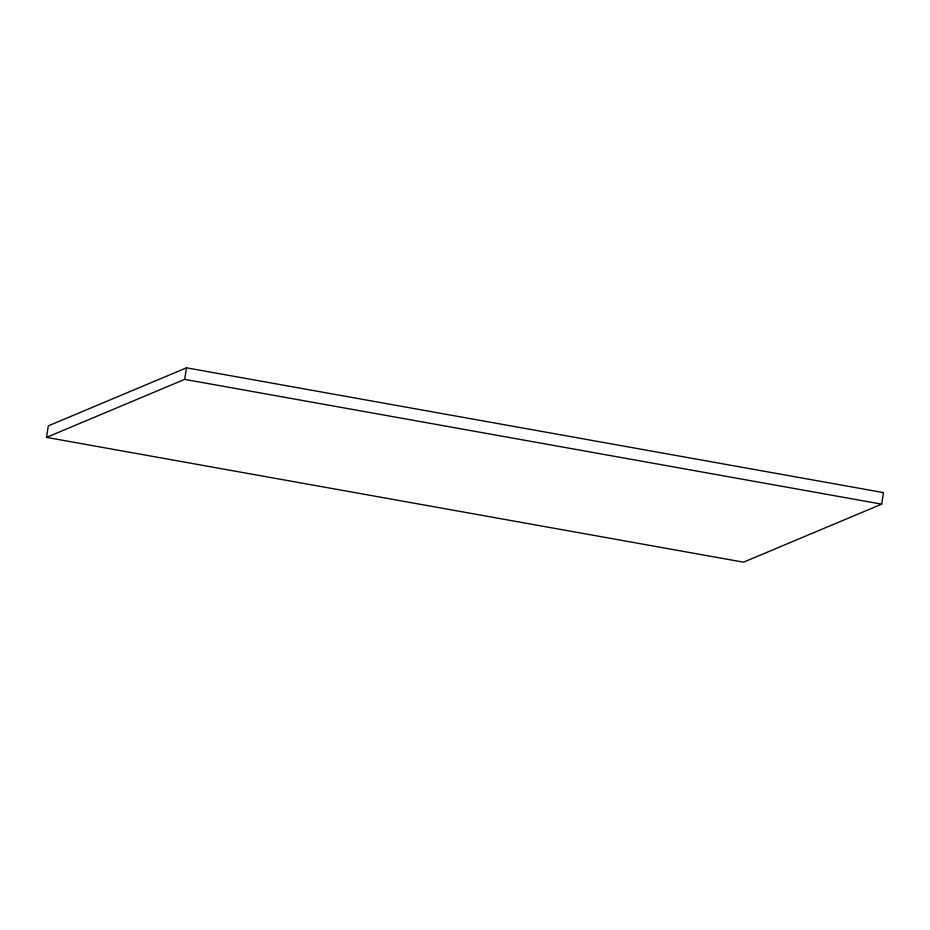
<?xml version="1.0" encoding="UTF-8"?>
<svg xmlns="http://www.w3.org/2000/svg" width="930" height="930" viewBox="0 0 930 930"><rect width="100%" height="100%" fill="white"/><g stroke="black" fill="none" stroke-linecap="round" stroke-linejoin="round"><path stroke-width="1.4" d="M46.5 437.391L48.325 425.847L186.488 367.827L883.5 492.609L881.675 504.153L743.512 562.173L46.5 437.391L184.652 379.382L881.675 504.153M184.652 379.382L186.488 367.827"/></g></svg>
